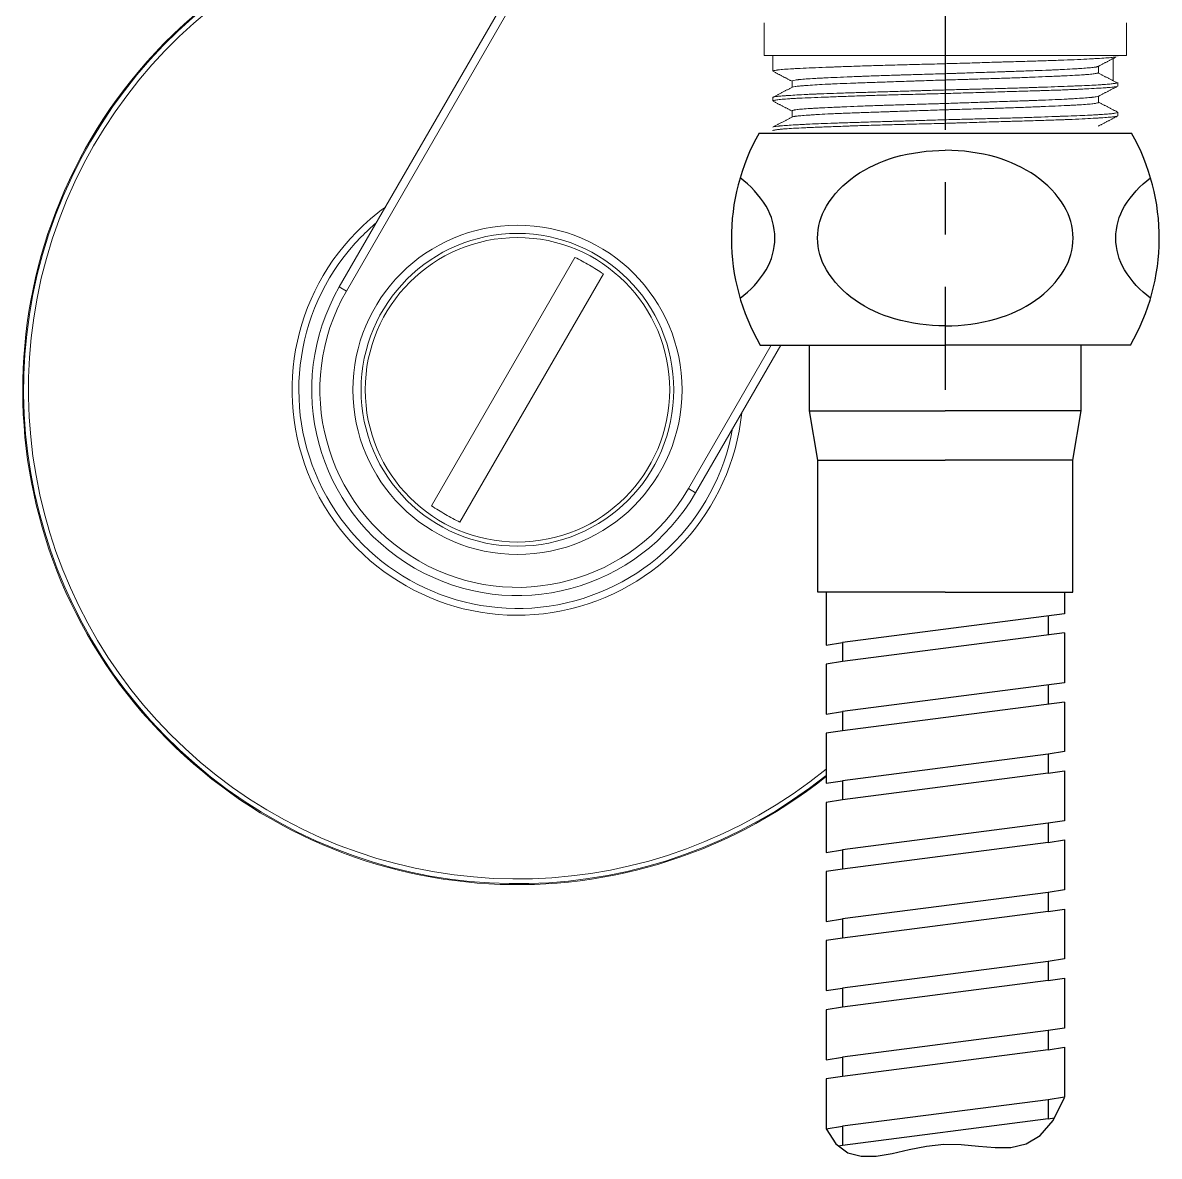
# Model space of a CAD drawing. Extents: x 10170 to 11010, y -16669 to -16075.
# Drawn here: x 10495.1 to 10564.2, y -16576.3 to -16507.4 of the extents above; entities that cross this region are included whole.
import ezdxf

# ---------------------------------------------------------------- set-up
doc = ezdxf.new("R2010")
doc.units = 0
doc.header["$MEASUREMENT"] = 0
for name, pattern in [('CENTER2', [28.575, 19.05, -3.175, 3.175, -3.175]), ('HIDDEN2', [4.7625, 3.175, -1.5875]), ('PHANTOM2', [31.75, 15.875, -3.175, 3.175, -3.175, 3.175, -3.175])]:
    doc.linetypes.add(name, pattern=pattern)
doc.layers.get('0').update_dxf_attribs({"linetype": 'CONTINUOUS'})
doc.layers.get('DEFPOINTS').update_dxf_attribs({"linetype": 'CONTINUOUS'})
doc.layers.add('1', color=4, linetype='HIDDEN2', lineweight=13)
doc.layers.add('3', color=6, linetype='PHANTOM2')
doc.layers.add('CENTER', color=1, linetype='CENTER2')

msp = doc.modelspace()

# ---------------------------------------------------------------- linework, layer by layer
for p, q in [((10539.88677, -16514.12325), (10562.51996, -16514.12325)), ((10539.95336, -16527.00715), (10551.20336, -16527.00715)), ((10542.95336, -16531.00715), (10542.95336, -16527.00715)), ((10562.45336, -16527.00715), (10551.20336, -16527.00715)), ((10559.45336, -16531.00715), (10559.45336, -16527.00715)), ((10542.95336, -16531.00715), (10551.20336, -16531.00715)), ((10543.45336, -16534.00715), (10542.95336, -16531.00715)), ((10559.45336, -16531.00715), (10551.20336, -16531.00715)), ((10558.95336, -16534.00715), (10559.45336, -16531.00715)), ((10543.45336, -16534.00715), (10551.20336, -16534.00715)), ((10543.45336, -16542.00715), (10543.45336, -16534.00715)), ((10558.95336, -16534.00715), (10551.20336, -16534.00715)), ((10558.95336, -16542.00715), (10558.95336, -16534.00715)), ((10551.20336, -16542.00715), (10543.45336, -16542.00715)), ((10543.95336, -16542.00715), (10543.95336, -16545.2293)), ((10551.20336, -16542.00715), (10558.95336, -16542.00715)), ((10558.45336, -16542.00715), (10558.45336, -16543.33084)), ((10558.45336, -16543.33084), (10544.95336, -16545.07545)), ((10557.45336, -16543.46007), (10557.45336, -16544.6236)), ((10558.45336, -16544.49437), (10544.95336, -16546.23898)), ((10558.45336, -16544.49437), (10558.45336, -16547.52966)), ((10543.95336, -16545.2293), (10544.95336, -16545.07545)), ((10544.95336, -16545.07545), (10544.95336, -16546.23898)), ((10544.95336, -16546.23898), (10543.95336, -16546.39283)), ((10543.95336, -16546.39283), (10543.95336, -16549.42813)), ((10558.45336, -16547.52966), (10544.95336, -16549.27428)), ((10557.45336, -16547.6589), (10557.45336, -16548.82243)), ((10558.45336, -16548.69319), (10544.95336, -16550.43781)), ((10558.45336, -16548.69319), (10558.45336, -16551.70387)), ((10543.95336, -16549.42813), (10544.95336, -16549.27428)), ((10544.95336, -16549.27428), (10544.95336, -16550.43781)), ((10544.95336, -16550.43781), (10543.95336, -16550.59166)), ((10543.95336, -16550.59166), (10543.95336, -16553.62695)), ((10557.45336, -16551.85772), (10544.95336, -16553.47311)), ((10558.45336, -16551.70387), (10557.45336, -16551.85772)), ((10557.45336, -16551.85772), (10557.45336, -16553.02125)), ((10557.45336, -16553.02125), (10544.95336, -16554.63663)), ((10557.45336, -16553.02125), (10558.45336, -16552.8674)), ((10558.45336, -16552.8674), (10558.45336, -16555.9027)), ((10543.95336, -16553.62695), (10544.95336, -16553.47311)), ((10544.95336, -16553.47311), (10544.95336, -16554.63663)), ((10544.95336, -16554.63663), (10543.95336, -16554.79048)), ((10543.95336, -16554.79048), (10543.95336, -16557.82578)), ((10558.45336, -16555.9027), (10557.45336, -16556.05655)), ((10557.45336, -16556.05655), (10544.95336, -16557.67193)), ((10557.45336, -16556.05655), (10557.45336, -16557.22008)), ((10557.45336, -16557.22008), (10544.95336, -16558.83546)), ((10557.45336, -16557.22008), (10558.45336, -16557.06623)), ((10558.45336, -16557.06623), (10558.45336, -16560.10152)), ((10543.95336, -16557.82578), (10544.95336, -16557.67193)), ((10544.95336, -16557.67193), (10544.95336, -16558.83546)), ((10544.95336, -16558.83546), (10543.95336, -16558.98931)), ((10543.95336, -16558.98931), (10543.95336, -16562.0246)), ((10558.45336, -16560.10152), (10557.45336, -16560.25537)), ((10557.45336, -16560.25537), (10544.95336, -16561.87076)), ((10557.45336, -16560.25537), (10557.45336, -16561.4189)), ((10557.45336, -16561.4189), (10544.95336, -16563.03429)), ((10557.45336, -16561.4189), (10558.45336, -16561.26505)), ((10558.45336, -16561.26505), (10558.45336, -16564.30035)), ((10543.95336, -16562.0246), (10544.95336, -16561.87076)), ((10544.95336, -16561.87076), (10544.95336, -16563.03429)), ((10544.95336, -16563.03429), (10543.95336, -16563.18813)), ((10543.95336, -16563.18813), (10543.95336, -16566.22343)), ((10558.45336, -16564.30035), (10557.45336, -16564.4542)), ((10557.45336, -16564.4542), (10544.95336, -16566.06958)), ((10557.45336, -16564.4542), (10557.45336, -16565.61773)), ((10557.45336, -16565.61773), (10544.95336, -16567.23311)), ((10557.45336, -16565.61773), (10558.45336, -16565.46388)), ((10558.45336, -16565.46388), (10558.45336, -16568.49918)), ((10543.95336, -16566.22343), (10544.95336, -16566.06958)), ((10544.95336, -16566.06958), (10544.95336, -16567.23311)), ((10544.95336, -16567.23311), (10543.95336, -16567.38696)), ((10543.95336, -16567.38696), (10543.95336, -16570.42225)), ((10557.45336, -16568.65302), (10544.95336, -16570.26841)), ((10558.45336, -16568.49918), (10557.45336, -16568.65302)), ((10557.45336, -16568.65302), (10557.45336, -16569.81655)), ((10557.45336, -16569.81655), (10544.95336, -16571.43194)), ((10557.45336, -16569.81655), (10558.45336, -16569.6627)), ((10558.45336, -16569.6627), (10558.45336, -16572.698)), ((10543.95336, -16570.42225), (10544.95336, -16570.26841)), ((10544.95336, -16570.26841), (10544.95336, -16571.43194)), ((10544.95336, -16571.43194), (10543.95336, -16571.58578)), ((10543.95336, -16571.58578), (10543.95336, -16574.62108)), ((10557.45336, -16572.85185), (10544.95336, -16574.46723)), ((10558.45336, -16572.698), (10557.45336, -16572.85185)), ((10557.45336, -16572.85185), (10557.45336, -16574.01538)), ((10557.45336, -16574.01538), (10557.82917, -16573.95756)), ((10543.95336, -16574.62108), (10544.95336, -16574.46723)), ((10557.45336, -16574.01538), (10544.95336, -16575.63076)), ((10544.95336, -16574.46723), (10544.95336, -16575.63076)), ((10544.95336, -16575.63076), (10544.72035, -16575.66661))]:
    msp.add_line(p, q)
for points in [[(10551.20336, -16525.84093, -0.06948637), (10548.12303, -16525.41077, -0.0814077), (10545.71679, -16524.27809, -0.10696823), (10543.98007, -16522.43338, -0.13636865), (10543.44417, -16520.50504, -0.13636865), (10543.98007, -16518.5767, -0.10696823), (10545.71679, -16516.732, -0.0814077), (10548.12303, -16515.59931, -0.06948637), (10551.20336, -16515.16915, -0.06948637)], [(10551.20336, -16525.84093, 0.06948637), (10554.28369, -16525.41077, 0.0814077), (10556.68994, -16524.27809, 0.10696823), (10558.42666, -16522.43338, 0.13636865), (10558.96256, -16520.50504, 0.13636865), (10558.42666, -16518.5767, 0.10696823), (10556.68994, -16516.732, 0.0814077), (10554.28369, -16515.59931, 0.06948637), (10551.20336, -16515.16915, 0.06948637)], [(10538.73074, -16524.16462, 0.09871557), (10540.3081, -16522.43338, 0.13636865), (10540.84399, -16520.50504, 0.13636865), (10540.3081, -16518.5767, 0.09866207), (10538.73176, -16516.84622, 0.0814077)], [(10563.67599, -16524.16462, -0.09871557), (10562.09863, -16522.43338, -0.13636865), (10561.56273, -16520.50504, -0.13636865), (10562.09863, -16518.5767, -0.09866207), (10563.67497, -16516.84622, -0.0814077)]]:
    msp.add_lwpolyline(points, format="xyb")
for centre, start, end in [((10551.14979, -16520.50715), 150.4553605, 210.1369763), ((10551.25694, -16520.50715), 329.8630237, 29.5446395)]:
    msp.add_arc(centre, 12.94643, start, end)
at = {"layer": '1', "color": 7, "linetype": 'Continuous', "lineweight": 18}
for p, q in [((10514.37805, -16523.47452), (10529.20305, -16497.79687)), ((10540.20336, -16507.42328), (10540.20336, -16509.42325)), ((10562.20336, -16509.42325), (10562.20336, -16507.42328)), ((10562.20336, -16509.42325), (10540.20336, -16509.42325)), ((10540.72586, -16509.42325), (10540.72586, -16510.36452)), ((10561.40656, -16509.59368), (10561.40656, -16510.95245)), ((10561.68086, -16509.45973), (10561.68086, -16509.42325)), ((10560.51886, -16510.45064), (10560.51886, -16510.06467)), ((10541.88786, -16510.96974), (10541.88786, -16511.3467)), ((10561.68086, -16511.27029), (10561.68086, -16511.05531)), ((10540.72586, -16511.96061), (10540.72586, -16512.17452)), ((10560.51886, -16512.26064), (10560.51886, -16511.88346)), ((10541.88786, -16512.78024), (10541.88786, -16513.15669)), ((10561.68086, -16513.07978), (10561.68086, -16512.86489)), ((10519.98056, -16536.77068), (10528.69412, -16521.67836)), ((10521.71261, -16537.77068), (10530.42617, -16522.67836)), ((10541.20599, -16527.00715), (10536.02868, -16535.97452))]:
    msp.add_line(p, q, dxfattribs=at)
at = {"layer": '1', "color": 1, "linetype": 'Continuous', "lineweight": 13}
for p, q in [((10529.20325, -16498.79652), (10514.81106, -16523.72452)), ((10514.81106, -16523.72452), (10514.37805, -16523.47452)), ((10535.59567, -16535.72452), (10540.62864, -16527.00715)), ((10536.02868, -16535.97452), (10535.59567, -16535.72452))]:
    msp.add_line(p, q, dxfattribs=at)
at = {"layer": '1', "color": 7, "linetype": 'Continuous', "lineweight": 18}
for radius in [10, 9.5, 9.25]:
    msp.add_circle((10525.20336, -16529.72452), radius, dxfattribs=at)
at = {"layer": '1', "color": 1, "linetype": 'Continuous', "lineweight": 13}
for radius, start, end in [(30.00548, 84.62245, 308.6738033), (29.71392, 84.8812004, 309.1252234), (13.69719, 125.8649501, 135.6074499), (13.28339, 130.224324, 135.6074499), (13.69719, 135.6074499, 354.1330764), (13.28339, 135.6074499, 349.7737001), (12, 150, 330)]:
    msp.add_arc((10525.20336, -16529.72452), radius, start, end, dxfattribs=at)
at = {"layer": '1', "color": 7, "linetype": 'Continuous', "lineweight": 18}
for radius, start, end in [(30.06109, 84.5661993, 135.6074499), (30.06109, 135.6074499, 308.5890204), (12.5, 150, 330)]:
    msp.add_arc((10525.20336, -16529.72452), radius, start, end, dxfattribs=at)
for points, knots in [([(10561.59297, -16509.49585), (10561.57481, -16509.49938), (10561.55382, -16509.5029), (10561.51264, -16509.50899), (10561.49379, -16509.51155), (10561.45302, -16509.5167), (10561.43107, -16509.51929), (10561.31429, -16509.53224), (10561.19816, -16509.54267), (10560.92201, -16509.56423), (10560.76198, -16509.57535), (10560.48879, -16509.59266), (10560.39219, -16509.59853), (10560.23881, -16509.60748), (10560.18628, -16509.61049), (10560.07834, -16509.61654), (10560.02315, -16509.61958), (10559.7416, -16509.63476), (10559.49808, -16509.64696), (10558.97554, -16509.6708), (10558.69651, -16509.6824), (10558.25099, -16509.69884), (10558.09798, -16509.70419), (10557.90096, -16509.71083), (10557.86127, -16509.71215), (10557.7813, -16509.71479), (10557.74107, -16509.71611), (10557.61988, -16509.72005), (10557.53833, -16509.72265), (10557.12686, -16509.73565), (10556.78583, -16509.74591), (10556.08061, -16509.76694), (10555.71643, -16509.77772), (10555.15251, -16509.79459), (10554.96159, -16509.80032), (10554.71917, -16509.80764), (10554.67052, -16509.80911), (10554.57316, -16509.81206), (10554.42692, -16509.8165), (10554.28009, -16509.82096), (10553.78933, -16509.83592), (10552.99575, -16509.86032), (10552.18576, -16509.8848), (10551.67425, -16509.89963), (10551.52041, -16509.90404), (10551.36596, -16509.90838), (10551.26286, -16509.91125), (10551.21125, -16509.91268), (10550.95372, -16509.91975), (10550.74868, -16509.92519), (10550.13649, -16509.94115), (10549.73223, -16509.95129), (10548.93138, -16509.97163), (10548.53479, -16509.98182), (10548.04397, -16509.99506), (10547.94606, -16509.99773), (10547.79956, -16510.00178), (10547.75078, -16510.00314), (10547.65367, -16510.00586), (10547.41182, -16510.01267), (10547.17455, -16510.0196), (10546.61372, -16510.03646), (10546.2513, -16510.04805), (10545.54917, -16510.07178), (10545.20945, -16510.08394), (10544.84044, -16510.09766), (10544.79962, -16510.09918), (10544.71836, -16510.10223), (10544.67789, -16510.10376), (10544.55744, -16510.10831), (10544.31998, -16510.11737), (10544.09266, -16510.1262), (10543.65133, -16510.14338), (10543.37479, -16510.15408), (10542.8569, -16510.175), (10542.61556, -16510.18523), (10542.36459, -16510.19703), (10542.33697, -16510.19835), (10542.28249, -16510.20098), (10542.20182, -16510.20493), (10542.12433, -16510.2089), (10541.97354, -16510.21688), (10541.8786, -16510.22225), (10541.61023, -16510.23859), (10541.45324, -16510.24981), (10541.25061, -16510.26726), (10541.18856, -16510.27318), (10541.10384, -16510.28219), (10541.06358, -16510.28673), (10541.02648, -16510.29131), (10541.00247, -16510.29438), (10540.99081, -16510.29592), (10540.88936, -16510.30977), (10540.82372, -16510.32213), (10540.74443, -16510.34496), (10540.72578, -16510.35547), (10540.72586, -16510.36545)], [0, 0, 0, 0, 0.01336862, 0.01336862, 0.02308415, 0.02308415, 0.03279969, 0.03279969, 0.07166182, 0.07166182, 0.11052396, 0.11052396, 0.12995502, 0.12995502, 0.13967056, 0.13967056, 0.14938609, 0.14938609, 0.18824823, 0.18824823, 0.22711036, 0.22711036, 0.24654143, 0.24654143, 0.2513992, 0.2513992, 0.25625696, 0.25625696, 0.2659725, 0.2659725, 0.30483463, 0.30483463, 0.34369677, 0.34369677, 0.36312783, 0.36312783, 0.3679856, 0.3679856, 0.37284337, 0.3825589, 0.3825589, 0.42142104, 0.46028317, 0.46028317, 0.46999871, 0.47485647, 0.47485647, 0.47971424, 0.47971424, 0.49914531, 0.49914531, 0.53800744, 0.53800744, 0.57686958, 0.57686958, 0.58658511, 0.58658511, 0.59144288, 0.59144288, 0.59630064, 0.61573171, 0.61573171, 0.65459385, 0.65459385, 0.69345598, 0.69345598, 0.69831375, 0.69831375, 0.70317152, 0.70317152, 0.71288705, 0.73231812, 0.73231812, 0.77118025, 0.77118025, 0.81004239, 0.81004239, 0.81490015, 0.81490015, 0.81975792, 0.82947345, 0.82947345, 0.84890452, 0.84890452, 0.88776666, 0.88776666, 0.90719773, 0.90719773, 0.91691326, 0.92177103, 0.92177103, 0.92662879, 0.92662879, 0.96549093, 0.96549093, 1, 1, 1, 1]), ([(10541.88785, -16510.97033), (10541.88779, -16510.96233), (10541.89844, -16510.95408), (10541.94945, -16510.93374), (10542.00043, -16510.92153), (10542.1086, -16510.9033), (10542.14995, -16510.89723), (10542.22007, -16510.88817), (10542.24479, -16510.88516), (10542.28392, -16510.88065), (10542.29732, -16510.87915), (10542.32473, -16510.87617), (10542.33874, -16510.87468), (10542.46762, -16510.86136), (10542.60172, -16510.84994), (10542.90776, -16510.82782), (10543.07971, -16510.81712), (10543.36631, -16510.80126), (10543.46663, -16510.79601), (10543.59814, -16510.78941), (10543.62474, -16510.7881), (10543.67858, -16510.78545), (10543.70582, -16510.78413), (10543.78827, -16510.78016), (10543.84419, -16510.77752), (10544.12854, -16510.76427), (10544.3711, -16510.75359), (10544.88556, -16510.73106), (10545.15747, -16510.71921), (10545.58768, -16510.70115), (10545.73482, -16510.69508), (10545.92352, -16510.68747), (10545.96153, -16510.68595), (10546.03782, -16510.68291), (10546.15269, -16510.67836), (10546.26884, -16510.67384), (10546.65885, -16510.65887), (10547.30087, -16510.6355), (10547.97818, -16510.61353), (10548.41274, -16510.60007), (10548.54396, -16510.59606), (10548.67646, -16510.59207), (10548.76508, -16510.58941), (10548.80957, -16510.58808), (10549.03211, -16510.58146), (10549.21065, -16510.57624), (10549.74776, -16510.56067), (10550.10782, -16510.55041), (10550.65082, -16510.53452), (10550.8323, -16510.52914), (10551.19624, -16510.51806), (10551.3787, -16510.51235), (10551.65312, -16510.50355), (10551.74472, -16510.50058), (10551.88231, -16510.49608), (10551.92824, -16510.49458), (10552.0199, -16510.49155), (10552.24863, -16510.48398), (10552.47528, -16510.47635), (10553.01532, -16510.45807), (10553.37015, -16510.44591), (10554.06954, -16510.42207), (10554.4141, -16510.41038), (10554.79577, -16510.39753), (10554.83809, -16510.3961), (10554.92258, -16510.39326), (10554.96477, -16510.39184), (10555.09071, -16510.38761), (10555.34031, -16510.37923), (10555.58318, -16510.37109), (10556.0601, -16510.35502), (10556.36631, -16510.34461), (10556.95538, -16510.32372), (10557.23823, -16510.31324), (10557.54282, -16510.30085), (10557.57649, -16510.29946), (10557.64327, -16510.29667), (10557.7426, -16510.29248), (10557.83947, -16510.28821), (10558.02999, -16510.27959), (10558.15269, -16510.27373), (10558.50807, -16510.25596), (10558.72806, -16510.24388), (10559.03267, -16510.22585), (10559.12996, -16510.21985), (10559.26945, -16510.21091), (10559.33758, -16510.20646), (10559.40325, -16510.20202), (10559.44649, -16510.19907), (10559.46785, -16510.1976), (10559.657, -16510.18441), (10559.80422, -16510.17312), (10560.05829, -16510.15127), (10560.16514, -16510.14071), (10560.29499, -16510.12506), (10560.33318, -16510.11987), (10560.38271, -16510.11207), (10560.39792, -16510.10946), (10560.41878, -16510.10553), (10560.4254, -16510.10422), (10560.43333, -16510.10256), (10560.43497, -16510.10221), (10560.43658, -16510.10187)], [0, 0, 0, 0, 0.02748717, 0.02748717, 0.06653136, 0.06653136, 0.08605346, 0.08605346, 0.09581451, 0.09581451, 0.10069503, 0.10069503, 0.10557556, 0.10557556, 0.14461975, 0.14461975, 0.18366395, 0.18366395, 0.20318604, 0.20318604, 0.20806657, 0.20806657, 0.21294709, 0.21294709, 0.22270814, 0.22270814, 0.26175234, 0.26175234, 0.30079653, 0.30079653, 0.32031863, 0.32031863, 0.32519915, 0.32519915, 0.33007968, 0.33984073, 0.33984073, 0.37888492, 0.41792912, 0.41792912, 0.42769016, 0.43257069, 0.43257069, 0.43745121, 0.43745121, 0.45697331, 0.45697331, 0.4960175, 0.4960175, 0.5155396, 0.5155396, 0.5350617, 0.5350617, 0.54482275, 0.54482275, 0.54970327, 0.54970327, 0.5545838, 0.57410589, 0.57410589, 0.61315009, 0.61315009, 0.65219428, 0.65219428, 0.65707481, 0.65707481, 0.66195533, 0.66195533, 0.67171638, 0.69123848, 0.69123848, 0.73028267, 0.73028267, 0.76932687, 0.76932687, 0.77420739, 0.77420739, 0.77908792, 0.78884896, 0.78884896, 0.80837106, 0.80837106, 0.84741526, 0.84741526, 0.86693735, 0.86693735, 0.8766984, 0.88157893, 0.88157893, 0.88645945, 0.88645945, 0.92550365, 0.92550365, 0.96454784, 0.96454784, 0.98406994, 0.98406994, 0.99383099, 0.99383099, 0.99871151, 0.99871151, 1, 1, 1, 1]), ([(10540.72586, -16511.95978), (10540.72586, -16511.95704), (10540.72727, -16511.95434), (10540.73261, -16511.9493), (10540.73627, -16511.94695), (10540.74347, -16511.94344), (10540.74616, -16511.94228), (10540.7521, -16511.93997), (10540.76835, -16511.93422), (10540.79158, -16511.9286), (10540.86045, -16511.91526), (10540.98726, -16511.89779), (10541.18298, -16511.87983), (10541.35603, -16511.86589), (10541.4181, -16511.86116), (10541.51791, -16511.85394), (10541.55235, -16511.85151), (10541.62312, -16511.84662), (10541.65948, -16511.84416), (10541.84606, -16511.8318), (10542.01065, -16511.82169), (10542.36973, -16511.80113), (10542.56421, -16511.79068), (10542.8785, -16511.77497), (10542.98702, -16511.76973), (10543.15555, -16511.76191), (10543.24124, -16511.75801), (10543.32911, -16511.75414), (10543.38817, -16511.75156), (10543.41797, -16511.75028), (10543.68791, -16511.73876), (10543.93927, -16511.72905), (10544.46404, -16511.7105), (10544.73745, -16511.70158), (10545.3062, -16511.68375), (10545.60154, -16511.67484), (10545.98479, -16511.66339), (10546.06215, -16511.66109), (10546.17925, -16511.6576), (10546.21848, -16511.65643), (10546.29708, -16511.6541), (10546.49404, -16511.64824), (10546.69332, -16511.64232), (10547.17596, -16511.62793), (10547.83109, -16511.60826), (10548.50909, -16511.58752), (10549.02632, -16511.57169), (10549.20018, -16511.56637), (10549.46321, -16511.55835), (10549.55137, -16511.55566), (10549.72754, -16511.55032), (10549.81562, -16511.54765), (10550.25597, -16511.5344), (10550.60812, -16511.52399), (10551.31216, -16511.50411), (10551.66406, -16511.49474), (10552.19171, -16511.48111), (10552.36756, -16511.47663), (10552.63129, -16511.46994), (10552.76314, -16511.4666), (10552.89497, -16511.46326), (10552.98285, -16511.46103), (10553.02681, -16511.45992), (10553.42188, -16511.44989), (10553.76681, -16511.44103), (10554.44462, -16511.42297), (10554.7775, -16511.41376), (10555.43124, -16511.39473), (10555.7521, -16511.38491), (10556.14548, -16511.37222), (10556.22377, -16511.36967), (10556.34061, -16511.3658), (10556.37948, -16511.36451), (10556.4568, -16511.36192), (10556.6492, -16511.35543), (10556.83707, -16511.34891), (10557.27947, -16511.33322), (10557.8467, -16511.3122), (10558.3693, -16511.29181), (10558.74425, -16511.2772), (10558.8664, -16511.27245), (10559.04528, -16511.26541), (10559.10425, -16511.26308), (10559.22014, -16511.25847), (10559.27711, -16511.25618), (10559.55708, -16511.24481), (10559.76559, -16511.23595), (10560.15242, -16511.21807), (10560.33073, -16511.20905), (10560.57542, -16511.1951), (10560.65318, -16511.19038), (10560.76402, -16511.18317), (10560.81799, -16511.17954), (10560.86977, -16511.17585), (10560.9038, -16511.17338), (10560.92058, -16511.17214), (10561.06914, -16511.16094), (10561.18318, -16511.15077), (10561.37646, -16511.13007), (10561.4557, -16511.11954), (10561.57682, -16511.09885), (10561.62019, -16511.0887), (10561.64733, -16511.07873)], [0, 0, 0, 0, 0.00926019, 0.00926019, 0.01752848, 0.01752848, 0.02166263, 0.02166263, 0.02579678, 0.04233336, 0.04233336, 0.07540653, 0.1084797, 0.1084797, 0.12501628, 0.12501628, 0.13328458, 0.13328458, 0.14155287, 0.14155287, 0.17462604, 0.17462604, 0.20769921, 0.20769921, 0.22423579, 0.22423579, 0.23250408, 0.23663823, 0.23663823, 0.24077237, 0.24077237, 0.27384554, 0.27384554, 0.30691871, 0.30691871, 0.33999188, 0.33999188, 0.34826017, 0.34826017, 0.35239432, 0.35239432, 0.35652847, 0.37306505, 0.37306505, 0.40613822, 0.43921139, 0.43921139, 0.45574797, 0.45574797, 0.46401626, 0.46401626, 0.47228456, 0.47228456, 0.50535773, 0.50535773, 0.53843089, 0.53843089, 0.55496748, 0.55496748, 0.56323577, 0.56736992, 0.56736992, 0.57150406, 0.57150406, 0.60457723, 0.60457723, 0.6376504, 0.6376504, 0.67072357, 0.67072357, 0.67899186, 0.67899186, 0.68312601, 0.68312601, 0.68726015, 0.70379674, 0.70379674, 0.73686991, 0.76994308, 0.76994308, 0.78647966, 0.78647966, 0.79474795, 0.79474795, 0.80301625, 0.80301625, 0.83608941, 0.83608941, 0.86916258, 0.86916258, 0.88569917, 0.88569917, 0.89396746, 0.89810161, 0.89810161, 0.90223575, 0.90223575, 0.93530892, 0.93530892, 0.96838209, 0.96838209, 1, 1, 1, 1]), ([(10560.49069, -16510.47305), (10560.48687, -16510.47466), (10560.48266, -16510.47628), (10560.46947, -16510.48094), (10560.45949, -16510.484), (10560.40304, -16510.49929), (10560.3368, -16510.51155), (10560.16356, -16510.53563), (10560.05655, -16510.54746), (10559.86521, -16510.56476), (10559.79628, -16510.57045), (10559.685, -16510.5789), (10559.64659, -16510.5817), (10559.56713, -16510.58728), (10559.52627, -16510.59004), (10559.31638, -16510.60372), (10559.13067, -16510.61426), (10558.72466, -16510.63516), (10558.50436, -16510.64552), (10558.14762, -16510.66159), (10558.02432, -16510.66704), (10557.83263, -16510.67545), (10557.76754, -16510.67831), (10557.63593, -16510.68406), (10557.56933, -16510.68697), (10557.23239, -16510.70161), (10556.6682, -16510.7257), (10556.05492, -16510.74971), (10555.656, -16510.76447), (10555.57543, -16510.76741), (10555.4127, -16510.77327), (10555.33052, -16510.77618), (10555.08173, -16510.78488), (10554.91434, -16510.79057), (10554.40764, -16510.80732), (10554.06385, -16510.81806), (10553.36452, -16510.83908), (10553.00897, -16510.84936), (10552.55702, -16510.86238), (10552.46625, -16510.86499), (10552.28396, -16510.87025), (10552.19233, -16510.8729), (10551.91809, -16510.88087), (10551.73558, -16510.88623), (10551.18894, -16510.90263), (10550.82573, -16510.91415), (10550.10173, -16510.93798), (10549.74092, -16510.95022), (10549.29145, -16510.96553), (10549.20159, -16510.9686), (10549.0222, -16510.97472), (10548.93304, -16510.97777), (10548.66711, -16510.98684), (10548.49192, -16510.99281), (10547.97249, -16511.01046), (10547.63439, -16511.02185), (10546.97442, -16511.04401), (10546.65255, -16511.05477), (10546.26074, -16511.0681), (10546.18284, -16511.07077), (10546.02911, -16511.07607), (10545.80126, -16511.08397), (10545.58157, -16511.09182), (10545.15286, -16511.10759), (10544.88128, -16511.11822), (10544.4952, -16511.1351), (10544.37006, -16511.14088), (10544.18777, -16511.14973), (10544.12791, -16511.15271), (10544.01002, -16511.15871), (10543.95195, -16511.16173), (10543.66661, -16511.17691), (10543.45766, -16511.18906), (10543.07696, -16511.21288), (10542.90522, -16511.22456), (10542.6756, -16511.24163), (10542.60374, -16511.24725), (10542.50308, -16511.25558), (10542.47073, -16511.25834), (10542.40842, -16511.26383), (10542.37845, -16511.26657), (10542.23565, -16511.2801), (10542.14301, -16511.29052), (10541.99954, -16511.31119), (10541.9487, -16511.32144), (10541.91206, -16511.33451), (10541.9063, -16511.33699), (10541.90168, -16511.3395)], [0, 0, 0, 0, 0.00523126, 0.00523126, 0.01499078, 0.01499078, 0.05402889, 0.05402889, 0.093067, 0.093067, 0.11258605, 0.11258605, 0.12234558, 0.12234558, 0.13210511, 0.13210511, 0.17114322, 0.17114322, 0.21018133, 0.21018133, 0.22970038, 0.22970038, 0.23945991, 0.23945991, 0.24921943, 0.24921943, 0.28825754, 0.32729565, 0.32729565, 0.33705518, 0.33705518, 0.3468147, 0.3468147, 0.36633376, 0.36633376, 0.40537187, 0.40537187, 0.44440997, 0.44440997, 0.4541695, 0.4541695, 0.46392903, 0.46392903, 0.48344808, 0.48344808, 0.52248619, 0.52248619, 0.5615243, 0.5615243, 0.57128383, 0.57128383, 0.58104335, 0.58104335, 0.60056241, 0.60056241, 0.63960052, 0.63960052, 0.67863862, 0.67863862, 0.68839815, 0.68839815, 0.69815768, 0.71767673, 0.71767673, 0.75671484, 0.75671484, 0.77623389, 0.77623389, 0.78599342, 0.78599342, 0.79575295, 0.79575295, 0.83479106, 0.83479106, 0.87382916, 0.87382916, 0.89334822, 0.89334822, 0.90310775, 0.90310775, 0.91286727, 0.91286727, 0.95190538, 0.95190538, 0.99094349, 0.99094349, 1, 1, 1, 1]), ([(10561.66797, -16511.28437), (10561.65057, -16511.2936), (10561.61567, -16511.3024), (10561.50301, -16511.32132), (10561.41902, -16511.33141), (10561.25771, -16511.34701), (10561.19804, -16511.35229), (10561.11591, -16511.35902), (10561.09911, -16511.36037), (10561.06474, -16511.36309), (10561.04718, -16511.36446), (10560.99355, -16511.36857), (10560.95645, -16511.37133), (10560.76434, -16511.3852), (10560.58956, -16511.39661), (10560.19883, -16511.42005), (10559.98288, -16511.43208), (10559.62757, -16511.4503), (10559.50389, -16511.4564), (10559.34258, -16511.464), (10559.30997, -16511.46552), (10559.24432, -16511.46855), (10559.14507, -16511.47307), (10558.90821, -16511.48347), (10558.6962, -16511.4921), (10558.40567, -16511.50323), (10558.25648, -16511.50863), (10557.79717, -16511.52454), (10557.47537, -16511.53478), (10557.05321, -16511.54775), (10556.92507, -16511.55166), (10556.79465, -16511.55559), (10556.7072, -16511.55823), (10556.66321, -16511.55955), (10556.44269, -16511.56615), (10556.26397, -16511.57147), (10555.72108, -16511.58761), (10555.35019, -16511.59864), (10554.59076, -16511.62149), (10554.20221, -16511.63332), (10553.70522, -16511.64852), (10553.60525, -16511.65158), (10553.45443, -16511.6562), (10553.40399, -16511.65774), (10553.30314, -16511.66083), (10553.05092, -16511.66854), (10552.79827, -16511.67624), (10552.19108, -16511.69457), (10551.78518, -16511.70661), (10550.97119, -16511.72945), (10550.56309, -16511.74013), (10550.10272, -16511.7519), (10550.05155, -16511.7532), (10549.94917, -16511.75581), (10549.89793, -16511.75711), (10549.74462, -16511.761), (10549.64286, -16511.76357), (10549.33888, -16511.77127), (10549.13797, -16511.77637), (10548.5404, -16511.79173), (10548.14888, -16511.80206), (10547.37946, -16511.82348), (10547.00158, -16511.83457), (10546.58441, -16511.84761), (10546.53813, -16511.84907), (10546.44606, -16511.85199), (10546.30863, -16511.85638), (10545.9927, -16511.8667), (10545.72991, -16511.87567), (10545.21483, -16511.8937), (10544.88543, -16511.90586), (10544.41227, -16511.92384), (10544.25804, -16511.92979), (10544.03204, -16511.93856), (10543.92037, -16511.94291), (10543.81072, -16511.94718), (10543.73807, -16511.95001), (10543.70194, -16511.95142), (10543.37967, -16511.96398), (10543.11343, -16511.97444), (10542.61994, -16511.99511), (10542.39271, -16512.00533), (10542.08123, -16512.02107), (10541.98232, -16512.02639), (10541.84144, -16512.03452), (10541.79573, -16512.03726), (10541.72907, -16512.04141), (10541.70714, -16512.0428), (10541.66403, -16512.04559), (10541.64285, -16512.04699), (10541.45551, -16512.05963), (10541.31256, -16512.07117), (10541.07231, -16512.09485), (10540.975, -16512.10699), (10540.86358, -16512.12537), (10540.83221, -16512.13153), (10540.80036, -16512.1392), (10540.79435, -16512.14073), (10540.78309, -16512.1438), (10540.77783, -16512.14533), (10540.76318, -16512.1499), (10540.75495, -16512.15293), (10540.73483, -16512.16191), (10540.72749, -16512.16776), (10540.72594, -16512.17411), (10540.72586, -16512.17479), (10540.72586, -16512.17546)], [0, 0, 0, 0, 0.03240489, 0.03240489, 0.07026074, 0.07026074, 0.08918866, 0.08918866, 0.09392065, 0.09392065, 0.09865263, 0.09865263, 0.10811659, 0.10811659, 0.14597244, 0.14597244, 0.18382829, 0.18382829, 0.20275621, 0.20275621, 0.2074882, 0.2074882, 0.21222018, 0.22168414, 0.24061206, 0.24061206, 0.25953999, 0.25953999, 0.29739584, 0.29739584, 0.3068598, 0.31159178, 0.31159178, 0.31632376, 0.31632376, 0.33525169, 0.33525169, 0.37310754, 0.37310754, 0.41096339, 0.41096339, 0.42042735, 0.42042735, 0.42515933, 0.42515933, 0.42989131, 0.44881924, 0.44881924, 0.48667509, 0.48667509, 0.52453094, 0.52453094, 0.52926292, 0.52926292, 0.5339949, 0.5339949, 0.54345886, 0.54345886, 0.56238679, 0.56238679, 0.60024264, 0.60024264, 0.63809849, 0.63809849, 0.64283047, 0.64283047, 0.64756245, 0.65702641, 0.67595434, 0.67595434, 0.71381019, 0.71381019, 0.73273811, 0.73273811, 0.74220208, 0.74693406, 0.74693406, 0.75166604, 0.75166604, 0.78952189, 0.78952189, 0.82737774, 0.82737774, 0.84630566, 0.84630566, 0.85576963, 0.85576963, 0.86050161, 0.86050161, 0.86523359, 0.86523359, 0.90308944, 0.90308944, 0.94094529, 0.94094529, 0.95987321, 0.95987321, 0.96460519, 0.96460519, 0.96933718, 0.96933718, 0.97880114, 0.97880114, 0.99772906, 0.99772906, 1, 1, 1, 1]), ([(10541.88786, -16512.78034), (10541.88785, -16512.77827), (10541.88856, -16512.77618), (10541.89773, -16512.76259), (10541.92664, -16512.75054), (10541.99, -16512.73524), (10542.00404, -16512.73217), (10542.03488, -16512.72601), (10542.0516, -16512.72293), (10542.10564, -16512.71375), (10542.14682, -16512.70767), (10542.28552, -16512.68964), (10542.39814, -16512.6779), (10542.6634, -16512.65508), (10542.81604, -16512.64399), (10543.03271, -16512.63037), (10543.07739, -16512.62766), (10543.1688, -16512.62228), (10543.30914, -16512.61427), (10543.45902, -16512.6064), (10543.77128, -16512.59071), (10543.9961, -16512.58033), (10544.35819, -16512.56418), (10544.48305, -16512.55869), (10544.74119, -16512.54738), (10544.87452, -16512.54155), (10545.28722, -16512.52371), (10545.57405, -16512.51158), (10546.17024, -16512.48751), (10546.4796, -16512.47557), (10546.96059, -16512.45804), (10547.12375, -16512.45226), (10547.37282, -16512.44368), (10547.45656, -16512.44083), (10547.62551, -16512.43517), (10547.7108, -16512.43236), (10548.13818, -16512.41843), (10548.48491, -16512.40774), (10549.18771, -16512.38682), (10549.54377, -16512.37659), (10550.0849, -16512.361), (10550.26646, -16512.35576), (10550.54059, -16512.34775), (10550.6323, -16512.34505), (10550.81617, -16512.33958), (10550.90795, -16512.33683), (10551.36602, -16512.32291), (10551.72995, -16512.31118), (10552.45289, -16512.28719), (10552.81191, -16512.27497), (10553.34672, -16512.25672), (10553.52437, -16512.25065), (10553.78989, -16512.2416), (10553.87832, -16512.23859), (10554.05371, -16512.23262), (10554.1408, -16512.22966), (10554.5733, -16512.215), (10555.24637, -16512.19236), (10555.88242, -16512.17107), (10556.26815, -16512.15786), (10556.3447, -16512.15523), (10556.49661, -16512.14995), (10556.57201, -16512.14731), (10556.79612, -16512.13938), (10556.94159, -16512.13411), (10557.36649, -16512.1182), (10557.63445, -16512.10744), (10558.14025, -16512.08465), (10558.37811, -16512.07272), (10558.65616, -16512.05759), (10558.71081, -16512.05456), (10558.81815, -16512.04847), (10558.87087, -16512.04542), (10559.02508, -16512.03631), (10559.12292, -16512.03029), (10559.4019, -16512.01245), (10559.56852, -16512.00085), (10559.86351, -16511.97832), (10559.99188, -16511.96739), (10560.11414, -16511.95531), (10560.12741, -16511.95397), (10560.15334, -16511.9513), (10560.166, -16511.94996), (10560.20299, -16511.94597), (10560.22627, -16511.94332), (10560.29205, -16511.93544), (10560.33049, -16511.93025), (10560.42981, -16511.91473), (10560.4748, -16511.90445), (10560.50061, -16511.89291), (10560.50239, -16511.89205), (10560.50403, -16511.89119)], [0, 0, 0, 0, 0.00700568, 0.00700568, 0.04508062, 0.04508062, 0.05459935, 0.05459935, 0.06411809, 0.06411809, 0.08315555, 0.08315555, 0.12123049, 0.12123049, 0.15930543, 0.15930543, 0.16882417, 0.16882417, 0.1783429, 0.19738037, 0.19738037, 0.23545531, 0.23545531, 0.25449278, 0.25449278, 0.27353025, 0.27353025, 0.31160519, 0.31160519, 0.34968013, 0.34968013, 0.3687176, 0.3687176, 0.37823634, 0.37823634, 0.38775507, 0.38775507, 0.42583001, 0.42583001, 0.46390495, 0.46390495, 0.48294242, 0.48294242, 0.49246115, 0.49246115, 0.50197989, 0.50197989, 0.54005483, 0.54005483, 0.57812977, 0.57812977, 0.59716724, 0.59716724, 0.60668597, 0.60668597, 0.61620471, 0.61620471, 0.65427965, 0.69235459, 0.69235459, 0.70187332, 0.70187332, 0.71139206, 0.71139206, 0.73042953, 0.73042953, 0.76850447, 0.76850447, 0.80657941, 0.80657941, 0.81609814, 0.81609814, 0.82561688, 0.82561688, 0.84465435, 0.84465435, 0.88272928, 0.88272928, 0.92080422, 0.92080422, 0.92556359, 0.92556359, 0.93032296, 0.93032296, 0.93984169, 0.93984169, 0.95887916, 0.95887916, 0.9969541, 0.9969541, 1, 1, 1, 1]), ([(10560.51886, -16512.26), (10560.51885, -16512.26072), (10560.51875, -16512.26144), (10560.51712, -16512.26785), (10560.51035, -16512.27368), (10560.47418, -16512.29144), (10560.42897, -16512.30363), (10560.34555, -16512.31891), (10560.3185, -16512.3235), (10560.28838, -16512.32808), (10560.26761, -16512.33114), (10560.25688, -16512.33267), (10560.20161, -16512.34029), (10560.15232, -16512.34631), (10559.9896, -16512.36409), (10559.86137, -16512.37557), (10559.56604, -16512.39787), (10559.39893, -16512.40867), (10559.16514, -16512.42201), (10559.11713, -16512.42467), (10559.04322, -16512.42866), (10559.01824, -16512.42998), (10558.96779, -16512.43264), (10558.84038, -16512.43925), (10558.70667, -16512.4458), (10558.37392, -16512.46157), (10558.13633, -16512.47212), (10557.63001, -16512.49435), (10557.36128, -16512.50611), (10557.04091, -16512.51968), (10557.00506, -16512.52119), (10556.93286, -16512.52423), (10556.89647, -16512.52575), (10556.78685, -16512.53031), (10556.56565, -16512.53943), (10556.33869, -16512.54849), (10555.87723, -16512.56645), (10555.55955, -16512.57819), (10554.90425, -16512.60107), (10554.56662, -16512.61219), (10554.17516, -16512.62446), (10554.13146, -16512.62582), (10554.044, -16512.62853), (10553.91264, -16512.63258), (10553.78081, -16512.63657), (10553.51653, -16512.6445), (10553.33953, -16512.64972), (10552.80609, -16512.66526), (10552.44725, -16512.67549), (10551.90417, -16512.69128), (10551.72234, -16512.69662), (10551.44838, -16512.70485), (10551.35685, -16512.70763), (10551.21926, -16512.71186), (10551.17334, -16512.71329), (10551.0814, -16512.71616), (10551.03535, -16512.71761), (10550.62155, -16512.73072), (10550.2578, -16512.74281), (10549.53814, -16512.76708), (10549.18223, -16512.77926), (10548.65426, -16512.79728), (10548.47925, -16512.80324), (10548.21824, -16512.81211), (10548.13149, -16512.81505), (10548.00175, -16512.81944), (10547.95853, -16512.8209), (10547.87247, -16512.82381), (10547.82962, -16512.82526), (10547.44545, -16512.83822), (10547.11487, -16512.84928), (10546.47487, -16512.8708), (10546.16545, -16512.88125), (10545.71735, -16512.89697), (10545.57067, -16512.90221), (10545.39073, -16512.90884), (10545.35491, -16512.91017), (10545.28363, -16512.91284), (10545.24813, -16512.91419), (10545.14247, -16512.91822), (10544.93429, -16512.92631), (10544.73541, -16512.93457), (10544.47835, -16512.94586), (10544.35387, -16512.95165), (10543.99252, -16512.96926), (10543.76767, -16512.98133), (10543.45482, -16512.99945), (10543.35463, -16513.00549), (10543.2346, -16513.01302), (10543.21084, -16513.01453), (10543.16399, -16513.01753), (10543.09467, -16513.02201), (10543.02823, -16513.02645), (10542.81305, -16513.04111), (10542.50898, -16513.06381), (10542.28371, -16513.08512), (10542.16805, -16513.09828), (10542.13524, -16513.10221), (10542.1053, -16513.10614), (10542.08599, -16513.10876), (10542.07665, -16513.11007), (10542.03169, -16513.11661), (10542.00124, -16513.12181), (10541.94107, -16513.13431), (10541.9165, -16513.14162), (10541.90234, -16513.14915)], [0, 0, 0, 0, 0.00243716, 0.00243716, 0.02147462, 0.02147462, 0.05954953, 0.05954953, 0.06906826, 0.07382763, 0.07382763, 0.07858699, 0.07858699, 0.09762445, 0.09762445, 0.13569936, 0.13569936, 0.17377428, 0.17377428, 0.18329301, 0.18329301, 0.18805237, 0.18805237, 0.19281173, 0.21184919, 0.21184919, 0.24992411, 0.24992411, 0.28799902, 0.28799902, 0.29275838, 0.29275838, 0.29751775, 0.29751775, 0.30703648, 0.32607393, 0.32607393, 0.36414885, 0.36414885, 0.40222376, 0.40222376, 0.40698313, 0.40698313, 0.41174249, 0.42126122, 0.42126122, 0.44029868, 0.44029868, 0.47837359, 0.47837359, 0.49741105, 0.49741105, 0.50692978, 0.50692978, 0.51168914, 0.51168914, 0.51644851, 0.51644851, 0.55452342, 0.55452342, 0.59259833, 0.59259833, 0.61163579, 0.61163579, 0.62115452, 0.62115452, 0.62591388, 0.62591388, 0.63067325, 0.63067325, 0.66874816, 0.66874816, 0.70682308, 0.70682308, 0.72586054, 0.72586054, 0.7306199, 0.7306199, 0.73537926, 0.73537926, 0.74489799, 0.76393545, 0.76393545, 0.78297291, 0.78297291, 0.82104782, 0.82104782, 0.84008528, 0.84008528, 0.84484464, 0.84484464, 0.84960401, 0.85912274, 0.85912274, 0.89719765, 0.93527256, 0.93527256, 0.94479129, 0.94955066, 0.94955066, 0.95431002, 0.95431002, 0.97334748, 0.97334748, 1, 1, 1, 1]), ([(10561.66301, -16513.09678), (10561.66062, -16513.09784), (10561.64487, -16513.10422), (10561.62046, -16513.11046), (10561.58734, -16513.11695), (10561.58033, -16513.11824), (10561.56558, -16513.12083), (10561.54235, -16513.12469), (10561.51583, -16513.12854), (10561.42025, -16513.14134), (10561.2213, -16513.16177), (10560.93221, -16513.18348), (10560.72278, -16513.19764), (10560.65778, -16513.20193), (10560.5895, -16513.20628), (10560.54325, -16513.2092), (10560.51974, -16513.21067), (10560.40073, -16513.21802), (10560.30058, -16513.22396), (10559.9857, -16513.2419), (10559.75656, -16513.25403), (10559.26041, -16513.27814), (10558.9934, -16513.29011), (10558.63536, -16513.30442), (10558.56254, -16513.30725), (10558.45144, -16513.31144), (10558.41408, -16513.31283), (10558.33895, -16513.31558), (10558.15004, -16513.32242), (10557.9558, -16513.32904), (10557.47958, -16513.34472), (10557.14876, -16513.35491), (10556.46074, -16513.37566), (10556.10354, -16513.38623), (10555.6864, -16513.39864), (10555.63984, -16513.40003), (10555.54629, -16513.40282), (10555.49926, -16513.40422), (10555.35791, -16513.40844), (10555.26328, -16513.41127), (10554.97827, -16513.41982), (10554.78674, -16513.42559), (10554.20763, -16513.44314), (10553.81557, -16513.45515), (10553.01954, -16513.47951), (10552.61557, -16513.49186), (10552.15416, -16513.50558), (10552.10275, -16513.5071), (10551.99999, -16513.51014), (10551.84594, -16513.51466), (10551.69218, -16513.51911), (10551.38502, -16513.52789), (10551.18075, -16513.53357), (10550.5694, -16513.55005), (10550.16379, -16513.56037), (10549.55833, -16513.57572), (10549.357, -16513.5808), (10549.05576, -16513.58849), (10548.90533, -16513.59234), (10548.75518, -16513.59623), (10548.65515, -16513.59882), (10548.60512, -16513.60013), (10548.15611, -16513.6119), (10547.76704, -16513.62249), (10547.00828, -16513.64439), (10546.63858, -16513.65569), (10546.09861, -16513.67322), (10545.92106, -16513.67916), (10545.65845, -16513.68818), (10545.57153, -16513.6912), (10545.4421, -16513.69577), (10545.39908, -16513.69729), (10545.31351, -16513.70035), (10545.27098, -16513.70187), (10544.89064, -16513.71561), (10544.56935, -16513.72778), (10544.11181, -16513.74545), (10543.96337, -16513.75123), (10543.67464, -16513.76248), (10543.39404, -16513.77339), (10543.12988, -16513.78393), (10542.93806, -16513.79179), (10542.87513, -16513.79441), (10542.75155, -16513.79964), (10542.69113, -16513.80224), (10542.39582, -16513.81523), (10542.18118, -16513.82558), (10541.79393, -16513.84687), (10541.62133, -16513.85782), (10541.39437, -16513.87493), (10541.32406, -16513.88074), (10541.22678, -16513.88964), (10541.19569, -16513.89263), (10541.13664, -16513.89864), (10541.10864, -16513.90166), (10540.97613, -16513.91679), (10540.81199, -16513.94135), (10540.74143, -16513.96558), (10540.72727, -16513.97993), (10540.72589, -16513.98263), (10540.72586, -16513.98531)], [0, 0, 0, 0, 0.00379705, 0.02278247, 0.02278247, 0.02752883, 0.02752883, 0.03227518, 0.04176789, 0.04176789, 0.07973872, 0.11770955, 0.11770955, 0.12720226, 0.13194862, 0.13194862, 0.13669497, 0.13669497, 0.15568039, 0.15568039, 0.19365122, 0.19365122, 0.23162205, 0.23162205, 0.24111476, 0.24111476, 0.24586111, 0.24586111, 0.25060747, 0.26959288, 0.26959288, 0.30756372, 0.30756372, 0.34553455, 0.34553455, 0.3502809, 0.3502809, 0.35502726, 0.35502726, 0.36451997, 0.36451997, 0.38350538, 0.38350538, 0.42147622, 0.42147622, 0.45944705, 0.45944705, 0.4641934, 0.4641934, 0.46893976, 0.47843246, 0.47843246, 0.49741788, 0.49741788, 0.53538871, 0.53538871, 0.55437413, 0.55437413, 0.56386684, 0.56861319, 0.56861319, 0.57335955, 0.57335955, 0.61133038, 0.61133038, 0.64930121, 0.64930121, 0.66828663, 0.66828663, 0.67777934, 0.67777934, 0.68252569, 0.68252569, 0.68727204, 0.68727204, 0.72524288, 0.72524288, 0.74422829, 0.74422829, 0.76321371, 0.78219913, 0.78219913, 0.79169183, 0.79169183, 0.80118454, 0.80118454, 0.83915538, 0.83915538, 0.87712621, 0.87712621, 0.89611163, 0.89611163, 0.90560433, 0.90560433, 0.91509704, 0.91509704, 0.95306787, 0.99103871, 0.99103871, 1, 1, 1, 1]), ([(10540.73921, -16513.75555), (10540.75413, -16513.74777), (10540.78155, -16513.74028), (10540.86887, -16513.724), (10540.93397, -16513.71524), (10541.03796, -16513.70405), (10541.05989, -16513.7018), (10541.09451, -16513.6984), (10541.10634, -16513.69727), (10541.13052, -16513.69499), (10541.19228, -16513.68929), (10541.26052, -16513.68353), (10541.43653, -16513.66954), (10541.70372, -16513.65046), (10542.035, -16513.63023), (10542.30787, -16513.61471), (10542.4029, -16513.60948), (10542.55169, -16513.60157), (10542.6024, -16513.59892), (10542.70541, -16513.59363), (10542.75774, -16513.59099), (10543.02344, -16513.57782), (10543.24898, -16513.56739), (10543.72539, -16513.54727), (10543.97627, -16513.53768), (10544.37169, -16513.52381), (10544.50668, -16513.51925), (10544.71404, -16513.51246), (10544.78396, -16513.5102), (10544.92545, -16513.50569), (10544.99705, -16513.50343), (10545.35876, -16513.49214), (10545.65629, -16513.48319), (10546.26711, -16513.46497), (10546.5804, -16513.45569), (10547.22265, -16513.43653), (10547.55162, -16513.42664), (10547.97288, -16513.41387), (10548.05763, -16513.41129), (10548.18553, -16513.40739), (10548.22832, -16513.40609), (10548.31391, -16513.40348), (10548.52808, -16513.39694), (10548.7431, -16513.39036), (10549.2608, -16513.37451), (10549.95539, -16513.35325), (10550.65855, -16513.33252), (10551.18919, -16513.31761), (10551.36662, -16513.31276), (10551.6336, -16513.30564), (10551.72285, -16513.30328), (10551.90076, -16513.29863), (10551.98947, -16513.29633), (10552.43179, -16513.28494), (10552.78176, -16513.27615), (10553.47408, -16513.25855), (10553.81644, -16513.24974), (10554.32424, -16513.23616), (10554.49254, -16513.23157), (10554.74354, -16513.22457), (10554.82696, -16513.22222), (10554.99331, -16513.21747), (10555.07629, -16513.21507), (10555.48941, -16513.20298), (10555.8102, -16513.19309), (10556.43304, -16513.17288), (10556.7351, -16513.16257), (10557.32056, -16513.14171), (10557.60397, -16513.13118), (10557.94628, -16513.11814), (10558.01414, -16513.11554), (10558.11503, -16513.11165), (10558.14852, -16513.11036), (10558.21503, -16513.10779), (10558.38017, -16513.10139), (10558.53974, -16513.09517), (10558.91224, -16513.08066), (10559.38099, -16513.06237), (10559.7947, -16513.04467), (10560.08401, -16513.03118), (10560.17695, -16513.02665), (10560.31099, -16513.01975), (10560.35483, -16513.01744), (10560.44029, -16513.01278), (10560.48194, -16513.01045), (10560.6848, -16512.99871), (10560.82997, -16512.98913), (10561.08695, -16512.96942), (10561.19874, -16512.95929), (10561.34125, -16512.94372), (10561.38455, -16512.93848), (10561.44311, -16512.93054), (10561.46156, -16512.92788), (10561.4963, -16512.92255), (10561.51261, -16512.91987), (10561.58858, -16512.90648), (10561.63092, -16512.89584), (10561.67235, -16512.87845), (10561.68081, -16512.87154), (10561.68087, -16512.86485)], [0, 0, 0, 0, 0.02751599, 0.02751599, 0.06027281, 0.06027281, 0.06846201, 0.06846201, 0.07255662, 0.07255662, 0.07665122, 0.09302963, 0.09302963, 0.12578645, 0.15854327, 0.15854327, 0.17492168, 0.17492168, 0.18311089, 0.18311089, 0.19130009, 0.19130009, 0.22405691, 0.22405691, 0.25681373, 0.25681373, 0.27319214, 0.27319214, 0.28138135, 0.28138135, 0.28957055, 0.28957055, 0.32232737, 0.32232737, 0.35508419, 0.35508419, 0.38784101, 0.38784101, 0.39603022, 0.39603022, 0.40012482, 0.40012482, 0.40421942, 0.42059783, 0.42059783, 0.45335465, 0.48611148, 0.48611148, 0.50248989, 0.50248989, 0.51067909, 0.51067909, 0.5188683, 0.5188683, 0.55162512, 0.55162512, 0.58438194, 0.58438194, 0.60076035, 0.60076035, 0.60894955, 0.60894955, 0.61713876, 0.61713876, 0.64989558, 0.64989558, 0.6826524, 0.6826524, 0.71540922, 0.71540922, 0.72359842, 0.72359842, 0.72769303, 0.72769303, 0.73178763, 0.74816604, 0.74816604, 0.78092286, 0.81367968, 0.81367968, 0.83005809, 0.83005809, 0.8382473, 0.8382473, 0.8464365, 0.8464365, 0.87919332, 0.87919332, 0.91195014, 0.91195014, 0.92832855, 0.92832855, 0.93651776, 0.93651776, 0.94470696, 0.94470696, 0.97746378, 0.97746378, 1, 1, 1, 1])]:
    msp.add_open_spline(points, degree=3, knots=knots, dxfattribs=at)
for points, degree in [([(10560.42358, -16510.10887), (10560.99333, -16509.81013), (10561.56354, -16509.51143)], 2), ([(10540.76898, -16510.39495), (10541.32847, -16510.68658), (10541.88786, -16510.97829)], 2), ([(10561.66708, -16511.089), (10561.07404, -16510.77814), (10560.48064, -16510.46726)], 2), ([(10541.91206, -16511.33409), (10541.3147, -16511.64558), (10540.71733, -16511.95697)], 2), ([(10560.49323, -16511.89683), (10561.06977, -16511.59619), (10561.64632, -16511.29566)], 2), ([(10540.75001, -16512.19523), (10541.31895, -16512.49179), (10541.88786, -16512.78844)], 2), ([(10561.68374, -16512.85917), (10561.10126, -16512.55556), (10560.51887, -16512.25185)], 2), ([(10541.91288, -16513.14365), (10541.31571, -16513.45504), (10540.71849, -16513.76635)], 2), ([(10560.48845, -16513.70918), (10561.061, -16513.41059), (10561.63366, -16513.1121)], 2), ([(10528.69412, -16521.67836), (10528.99129, -16521.8303), (10529.5771, -16522.14898), (10530.14599, -16522.49697), (10530.42617, -16522.67836)], 3), ([(10521.71261, -16537.77068), (10521.41544, -16537.61874), (10520.82963, -16537.30006), (10520.26073, -16536.95207), (10519.98056, -16536.77068)], 3)]:
    msp.add_open_spline(points, degree=degree, dxfattribs=at)
at = {"layer": '3'}
msp.add_lwpolyline([(10543.95336, -16574.62108), (10544.54997, -16575.54152), (10545.26936, -16576.06968), (10546.09287, -16576.28667), (10547.00181, -16576.27359), (10547.9775, -16576.11157), (10549.00126, -16575.8817), (10550.0544, -16575.66511), (10551.11824, -16575.54291), (10552.17543, -16575.56696), (10553.21395, -16575.67211), (10554.22307, -16575.76399), (10555.19211, -16575.74822), (10556.11036, -16575.53039), (10556.96712, -16575.01614), (10557.75169, -16574.11107), (10558.45336, -16572.72079)], dxfattribs=at)
at = {"layer": 'CENTER', "color": 1, "linetype": 'CENTER2'}
msp.add_line((10551.20336, -16437.73599), (10551.20336, -16529.72452), dxfattribs=at)
at = {"layer": 'DEFPOINTS', "color": 0, "linetype": 'ByBlock'}
msp.add_point((10551.20336, -16561.0237), dxfattribs=at)

doc.saveas('drawing.dxf')
